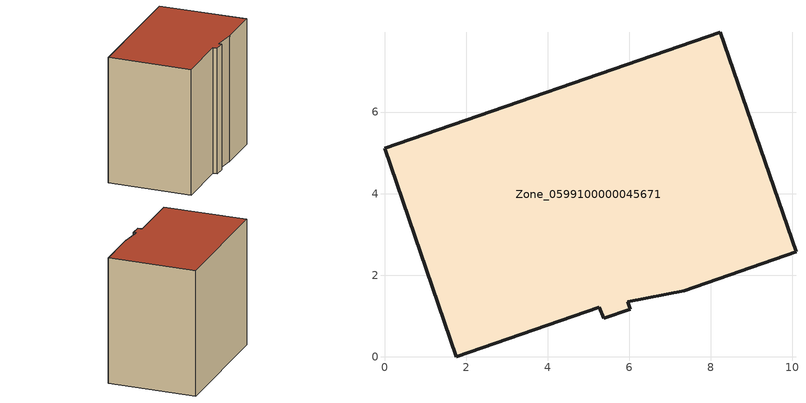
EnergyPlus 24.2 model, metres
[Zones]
Zone_0599100000045671
 floor ground (C_G): 5.96,1.34 6.02,1.17 5.37,0.94 5.27,1.22 1.76,0 0,5.11 8.23,7.96 10.09,2.57 7.34,1.62 z0
 wall outside (C_F): 8.23,7.96 0,5.11 1.76,0 5.27,1.22 5.37,0.94 6.02,1.17 5.96,1.34 7.34,1.62 10.09,2.57 8.23,7.96 z0:8.28
 roof outside (C_R): 7.34,1.62 10.09,2.57 8.23,7.96 0,5.11 1.76,0 5.27,1.22 5.37,0.94 6.02,1.17 5.96,1.34 z8.28
[BUILDING]
Pand.0599100000045671: North Axis=0; Terrain=City; Loads Convergence Tolerance Value=0.04; Temperature Convergence Tolerance Value=0.4; Solar Distribution=FullExterior; Maximum Number of Warmup Days=25; Minimum Number of Warmup Days=1
[Site:Location]
Rotterdam.The.Hague.AP_ZH_NLD Design_Conditions: Latitude=51.96; Longitude=4.45; Time Zone=1; Elevation=-4.5
[SITE:GROUNDTEMPERATURE:BUILDINGSURFACE]
18, 18, 18, 18, 18, 18, 18, 18, 18, 18, 18, 18
[MATERIAL] Thermal Absorptance=0.9; Solar Absorptance=0.7; Visible Absorptance=0.7
Name | Roughness | Thickness | Conductivity | Density | Specific Heat
G.TI.1975-1991 | MediumSmooth | 0.15 | 0.288461 | 540 | 1210
F.TI.1975-1991 | Rough | 0.3 | 0.230769 | 1920 | 840
R.TI.1975-1991 | MediumRough | 0.2 | 0.153846 | 1500 | 1000
[CONSTRUCTION]
C_G: G.TI.1975-1991
C_F: F.TI.1975-1991
C_R: R.TI.1975-1991
[ZONE]
Zone_0599100000045671: Type=1; Multiplier=1; Ceiling Height=Autocalculate; Volume=Autocalculate; Floor Area=autocalculate; Part of Total Floor Area=Yes
[ZONEINFILTRATION:DESIGNFLOWRATE]
Infil_Zone_0599100000045671: Zone or ZoneList or Space or SpaceList=Zone_0599100000045671; Schedule=AlwaysOn; Design Flow Rate Calculation Method=Flow/Area; Flow Rate per Floor Area=0.003; Constant Term Coefficient=1; Temperature Term Coefficient=0; Velocity Term Coefficient=0; Velocity Squared Term Coefficient=0
[HVACTEMPLATE:ZONE:IDEALLOADSAIRSYSTEM]
Zone_0599100000045671: Maximum Heating Supply Air Temperature=50; Minimum Cooling Supply Air Temperature=13; Maximum Heating Supply Air Humidity Ratio=0.0156; Minimum Cooling Supply Air Humidity Ratio=0.0077; Heating Limit=NoLimit; Cooling Limit=NoLimit; Dehumidification Control Type=ConstantSensibleHeatRatio; Cooling Sensible Heat Ratio=0.7; Dehumidification Setpoint=60; Humidification Control Type=None; Humidification Setpoint=30; Outdoor Air Method=None; Outdoor Air Flow Rate per Person=0.00944; Outdoor Air Flow Rate per Zone Floor Area=0; Outdoor Air Flow Rate per Zone=0; Demand Controlled Ventilation Type=None; Outdoor Air Economizer Type=NoEconomizer; Heat Recovery Type=None; Sensible Heat Recovery Effectiveness=0.7; Latent Heat Recovery Effectiveness=0.65
[ZONECONTROL:THERMOSTAT]
ThermostatControl_Zone_0599100000045671: Zone or ZoneList=Zone_0599100000045671; Control Type Schedule=DualSetpointControlType; Control 1=Thermostat_Zone_0599100000045671; Temperature Difference Between Cutout And Setpoint=0
[THERMOSTATSETPOINT:DUALSETPOINT]
Thermostat_Zone_0599100000045671: Heating Setpoint Temperature Schedule=HeatingSetpoint_Zone_0599100000045671; Cooling Setpoint Temperature Schedule=CoolingSetpoint_Zone_0599100000045671
[SCHEDULE:COMPACT]
HeatingSetpoint_Zone_0599100000045671: Through: 12/31, For: AllDays, Until: 24:00, 21
CoolingSetpoint_Zone_0599100000045671: Through: 12/31, For: AllDays, Until: 24:00, 24
DualSetpointControlType: Through: 12/31, For: AllDays, Until: 24:00, 4
AlwaysOn: Through: 12/31, For: AllDays, Until: 24:00, 1
